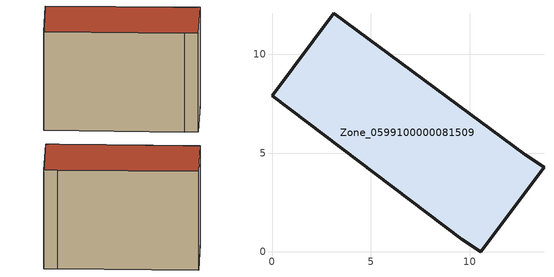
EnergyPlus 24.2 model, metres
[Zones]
Zone_0599100000081509
 floor ground (C_G): 9.62,0.64 0,7.9 3.12,12.1 12.81,4.93 13.77,4.29 10.57,0 z0
 wall outside (C_F): 13.77,4.29 12.81,4.93 3.12,12.1 0,7.9 9.62,0.64 10.57,0 13.77,4.29 z0:9.27
 roof outside (C_R): 9.62,0.64 10.57,0 13.77,4.29 12.81,4.93 3.12,12.1 0,7.9 z9.27
[BUILDING]
Pand.0599100000081509: North Axis=0; Terrain=City; Loads Convergence Tolerance Value=0.04; Temperature Convergence Tolerance Value=0.4; Solar Distribution=FullExterior; Maximum Number of Warmup Days=25; Minimum Number of Warmup Days=1
[Site:Location]
Rotterdam.The.Hague.AP_ZH_NLD Design_Conditions: Latitude=51.96; Longitude=4.45; Time Zone=1; Elevation=-4.5
[SITE:GROUNDTEMPERATURE:BUILDINGSURFACE]
18, 18, 18, 18, 18, 18, 18, 18, 18, 18, 18, 18
[MATERIAL] Thermal Absorptance=0.9; Solar Absorptance=0.7; Visible Absorptance=0.7
Name | Roughness | Thickness | Conductivity | Density | Specific Heat
G.TC.1946 | MediumSmooth | 0.15 | 1 | 540 | 1210
F.TC.1946 | Rough | 0.3 | 0.857143 | 1920 | 840
R.TC.1946 | MediumRough | 0.2 | 0.909091 | 1500 | 1000
[CONSTRUCTION]
C_G: G.TC.1946
C_F: F.TC.1946
C_R: R.TC.1946
[ZONE]
Zone_0599100000081509: Type=1; Multiplier=1; Ceiling Height=Autocalculate; Volume=Autocalculate; Floor Area=autocalculate; Part of Total Floor Area=Yes
[ZONEINFILTRATION:DESIGNFLOWRATE]
Infil_Zone_0599100000081509: Zone or ZoneList or Space or SpaceList=Zone_0599100000081509; Schedule=AlwaysOn; Design Flow Rate Calculation Method=Flow/Area; Flow Rate per Floor Area=0.003; Constant Term Coefficient=1; Temperature Term Coefficient=0; Velocity Term Coefficient=0; Velocity Squared Term Coefficient=0
[HVACTEMPLATE:ZONE:IDEALLOADSAIRSYSTEM]
Zone_0599100000081509: Maximum Heating Supply Air Temperature=50; Minimum Cooling Supply Air Temperature=13; Maximum Heating Supply Air Humidity Ratio=0.0156; Minimum Cooling Supply Air Humidity Ratio=0.0077; Heating Limit=NoLimit; Cooling Limit=NoLimit; Dehumidification Control Type=ConstantSensibleHeatRatio; Cooling Sensible Heat Ratio=0.7; Dehumidification Setpoint=60; Humidification Control Type=None; Humidification Setpoint=30; Outdoor Air Method=None; Outdoor Air Flow Rate per Person=0.00944; Outdoor Air Flow Rate per Zone Floor Area=0; Outdoor Air Flow Rate per Zone=0; Demand Controlled Ventilation Type=None; Outdoor Air Economizer Type=NoEconomizer; Heat Recovery Type=None; Sensible Heat Recovery Effectiveness=0.7; Latent Heat Recovery Effectiveness=0.65
[ZONECONTROL:THERMOSTAT]
ThermostatControl_Zone_0599100000081509: Zone or ZoneList=Zone_0599100000081509; Control Type Schedule=DualSetpointControlType; Control 1=Thermostat_Zone_0599100000081509; Temperature Difference Between Cutout And Setpoint=0
[THERMOSTATSETPOINT:DUALSETPOINT]
Thermostat_Zone_0599100000081509: Heating Setpoint Temperature Schedule=HeatingSetpoint_Zone_0599100000081509; Cooling Setpoint Temperature Schedule=CoolingSetpoint_Zone_0599100000081509
[SCHEDULE:COMPACT]
HeatingSetpoint_Zone_0599100000081509: Through: 12/31, For: AllDays, Until: 24:00, 21
CoolingSetpoint_Zone_0599100000081509: Through: 12/31, For: AllDays, Until: 24:00, 24
DualSetpointControlType: Through: 12/31, For: AllDays, Until: 24:00, 4
AlwaysOn: Through: 12/31, For: AllDays, Until: 24:00, 1
